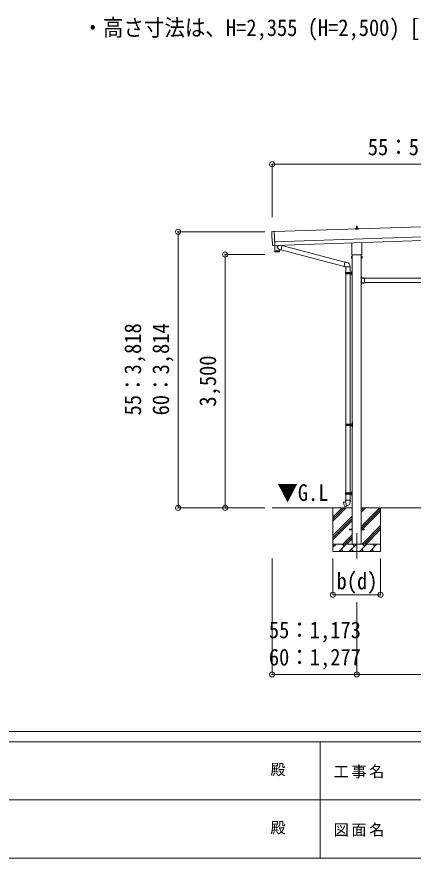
# Model space of a CAD drawing. Units: millimetres at full size, sheet at 1:70; details may follow other scales. Extents: x -19675 to 19675, y -13580 to 13580.
# Drawn here: x -5245 to 238, y -13580 to -1953 of the extents above; entities that cross this region are included whole.
import ezdxf
from ezdxf.enums import TextEntityAlignment as Align

# ---------------------------------------------------------------- set-up
doc = ezdxf.new("R2010")
doc.units = ezdxf.units.MM
doc.header["$LTSCALE"] = 70
doc.header["$PDMODE"] = 32
doc.header["$PDSIZE"] = 70
doc.linetypes.add('CHAIN1', pattern=[8, 5, -1, 1, -1])
doc.linetypes.add('USER3', pattern=[4, 3, -1])
for name, color, linetype, lineweight in [('0-1_Defpoints', 7, 'CHAIN1', 9), ('0-2_TEXT1', 4, 'Continuous', 9), ('0-3_SHAPE', 7, 'Continuous', 9), ('0-7_PARTS2', 7, 'Continuous', 9), ('0-8_TABLE1', 6, 'Continuous', 9), ('0-9_DIM1', 7, 'Continuous', 9), ('0-D', 7, 'Continuous', 9), ('F-0', 7, 'Continuous', 9)]:
    doc.layers.add(name, color=color, linetype=linetype, lineweight=lineweight)
doc.styles.add('ＭＳ ゴシック', font='')
doc.styles.get('ＭＳ ゴシック').set_extended_font_data('MS Gothic')

msp = doc.modelspace()

# ---------------------------------------------------------------- linework, layer by layer
at = {"layer": '0-1_Defpoints'}
msp.add_line((-541.9, -9089.88), (-541.9, -9438.88), dxfattribs=at)
at = {"layer": '0-2_TEXT1'}
for p, q in [((3699.47, -4741.8), (-1683.54, -4921.23)), ((-1678.88, -5061.15), (3704.13, -4881.72)), ((-560.15, -4886.12), (-560.15, -4878.4)), ((-559.76, -4877.62), (-524.03, -4877.62)), ((-559.38, -4877.43), (-552.66, -4875.8)), ((-552.28, -4875.62), (-531.51, -4875.62)), ((-551.9, -4874.83), (-551.9, -4870.62)), ((-550.9, -4870.62), (-532.9, -4870.62)), ((-547.9, -4870.62), (-547.17, -4847.09)), ((-546.17, -4846.12), (-537.62, -4846.12)), ((-536.62, -4847.09), (-535.9, -4870.62)), ((-531.9, -4874.83), (-531.9, -4870.62)), ((-524.41, -4877.43), (-531.13, -4875.8)), ((-523.65, -4886.12), (-523.65, -4878.4)), ((-1677.21, -5111.12), (3705.8, -4931.69)), ((-523.65, -4886.12), (-560.15, -4886.12)), ((-1696.71, -5115.55), (-1703.64, -5115.41)), ((-610.2, -5230.1), (-610.2, -5075.56)), ((-473.6, -5071), (-473.6, -5230.1)), ((-615.9, -5268.38), (-615.14, -5267.06)), ((-615.9, -5268.38), (-615.9, -5285.38)), ((-615.9, -5285.38), (-615.14, -5286.69)), ((-608.9, -5267.06), (-615.14, -5267.06)), ((-608.9, -5271.97), (-615.14, -5271.97)), ((-608.9, -5281.78), (-615.14, -5281.78)), ((-608.9, -5286.69), (-615.14, -5286.69)), ((-611.9, -5238.88), (-611.9, -5233.38)), ((-473.96, -5242.38), (-609.83, -5242.38)), ((-608.9, -5286.69), (-608.9, -5267.06)), ((-608.9, -5267.68), (-606.4, -5267.68)), ((-606.4, -5286.08), (-608.9, -5286.08)), ((-604.4, -5287.38), (-606.4, -5287.38)), ((-604.4, -5242.38), (-604.4, -9239.88)), ((-479.4, -5242.38), (-479.4, -9239.88)), ((-479.4, -5287.38), (-477.4, -5287.38)), ((-474.9, -5267.68), (-477.4, -5267.68)), ((-477.4, -5286.08), (-474.9, -5286.08)), ((-474.9, -5286.69), (-474.9, -5267.06)), ((-474.9, -5267.06), (-468.66, -5267.06)), ((-474.9, -5271.97), (-468.66, -5271.97)), ((-474.9, -5281.78), (-468.66, -5281.78)), ((-474.9, -5286.69), (-468.66, -5286.69)), ((-471.9, -5233.38), (-471.9, -5238.88)), ((-467.9, -5268.38), (-468.66, -5267.06)), ((-467.9, -5285.38), (-468.66, -5286.69)), ((-467.9, -5268.38), (-467.9, -5285.38)), ((-477.4, -5543.88), (-479.4, -5543.88)), ((-479.4, -5550.88), (-477.4, -5550.88)), ((-479.4, -5556.88), (-477.4, -5556.88)), ((-473.4, -5566.88), (-478.9, -5566.88)), ((-478.9, -5566.88), (-478.9, -5626.88)), ((-477.4, -5543.88), (-477.4, -5563.88)), ((-476.89, -5547.98), (-477.4, -5547.98)), ((-437.4, -5563.88), (-477.4, -5563.88)), ((-477.4, -5567.88), (-477.4, -5625.88)), ((-440.5, -5563.37), (-440.5, -5563.88)), ((-437.4, -5563.88), (-437.4, -5629.88)), ((-437.4, -5566.88), (2453.6, -5566.88)), ((-479.4, -5636.88), (-477.4, -5636.88)), ((-479.4, -5642.88), (-477.4, -5642.88)), ((-477.4, -5649.88), (-479.4, -5649.88)), ((-473.4, -5626.88), (-478.9, -5626.88)), ((-477.4, -5627.88), (-473.4, -5627.88)), ((-477.4, -5629.88), (-477.4, -5649.88)), ((-437.4, -5629.88), (-477.4, -5629.88)), ((-476.89, -5633.98), (-477.4, -5633.98)), ((-440.5, -5630.39), (-440.5, -5629.88)), ((-437.4, -5626.88), (2453.6, -5626.88)), ((-641.9, -9035.38), (-604.4, -9035.38)), ((-641.9, -9044.38), (-641.9, -9035.38)), ((-641.9, -9044.38), (-604.4, -9044.38)), ((-479.4, -9035.38), (-441.9, -9035.38)), ((-479.4, -9044.38), (-441.9, -9044.38)), ((-441.9, -9044.38), (-441.9, -9035.38))]:
    msp.add_line(p, q, dxfattribs=at)
for points in [[(-1715.21, -4918.85), (-1683.71, -4916.14), (-1677.12, -5113.89)], [(-1706.57, -5112.52), (-1708.14, -5065.52), (-1708.74, -5065.54)], [(-1695.97, -5115.25), (-1695.33, -5114.59), (-1677.09, -5114.89)], [(-606.4, -5287.38), (-606.4, -5266.38), (-604.4, -5266.38)], [(-477.4, -5287.38), (-477.4, -5266.38), (-479.4, -5266.38)], [(-476.89, -5547.98), (-476.89, -5559.78), (-477.4, -5559.78)], [(-477.4, -5567.88), (-473.4, -5567.88), (-473.4, -5565.88), (-477.4, -5565.88)], [(-440.5, -5563.37), (-452.3, -5563.37), (-452.3, -5563.88)], [(-477.4, -5625.88), (-473.4, -5625.88), (-473.4, -5627.88)], [(-476.89, -5633.98), (-476.89, -5645.78), (-477.4, -5645.78)], [(-440.5, -5630.39), (-452.3, -5630.39), (-452.3, -5629.88)]]:
    msp.add_lwpolyline(points, dxfattribs=at)
at = {"layer": '0-2_TEXT1', "linetype": 'USER3'}
for points in [[(-474.79, -5551.38), (-477.56, -5552.73), (-478.17, -5553.88)], [(-474.79, -5556.38), (-477.56, -5555.02), (-478.17, -5553.88)], [(-448.9, -5561.27), (-447.54, -5564.04), (-446.4, -5564.65)], [(-443.9, -5561.27), (-445.25, -5564.04), (-446.4, -5564.65)], [(-474.79, -5637.38), (-477.56, -5638.73), (-478.17, -5639.88)], [(-474.79, -5642.38), (-477.56, -5641.02), (-478.17, -5639.88)], [(-448.9, -5632.49), (-447.54, -5629.71), (-446.4, -5629.1)], [(-443.9, -5632.49), (-445.25, -5629.71), (-446.4, -5629.1)]]:
    msp.add_lwpolyline(points, dxfattribs=at)
at = {"layer": '0-2_TEXT1'}
for centre, radius, start, end in [((-559.15, -4878.4), 1, 103.62699, 180), ((-552.9, -4874.83), 1, 283.62699, 0), ((-547.81, -4871.25), 4.13, 90, 171.17633), ((-550.9, -4871.62), 1, 90, 180), ((-546.17, -4847.12), 1, 90, 178.60509), ((-538.56, -4870.62), 4.83, 133.60282, 180), ((-545.23, -4870.62), 4.83, 0, 46.39718), ((-537.62, -4847.12), 1, 1.39491, 90), ((-535.98, -4871.25), 4.13, 8.82367, 90), ((-532.9, -4871.62), 1, 0, 90), ((-530.9, -4874.83), 1, 180, 256.37301), ((-524.65, -4878.4), 1, 0, 76.37301), ((-607.9, -5233.38), 4, 125.09963, 180), ((-475.9, -5233.38), 4, 0, 54.90037), ((-599.66, -5276.88), 16.24, 162.41205, 197.58795), ((-611.55, -5269.52), 4.34, 145.61575, 214.38425), ((-611.55, -5284.24), 4.34, 145.61575, 214.38425), ((-607.9, -5238.88), 4, 180, 194.47751), ((-607.9, -5238.88), 4, 194.47751, 241.04498), ((-475.9, -5238.88), 4, 298.95502, 345.52249), ((-475.9, -5238.88), 4, 345.52249, 0), ((-484.14, -5276.88), 16.24, 342.41205, 17.58795), ((-472.24, -5269.52), 4.34, 325.61575, 34.38425), ((-472.24, -5284.24), 4.34, 325.61575, 34.38425), ((-477.4, -5563.88), 2, 180, 270), ((-482.63, -5553.88), 8.23, 314.2189, 45.7811), ((-446.4, -5569.11), 8.23, 44.2189, 135.7811), ((-477.4, -5629.88), 2, 90, 180), ((-482.63, -5639.88), 8.23, 314.2189, 45.7811), ((-446.4, -5624.64), 8.23, 224.2189, 315.7811)]:
    msp.add_arc(centre, radius, start, end, dxfattribs=at)
for centre, major_axis, ratio, start_param, end_param in [((-1714.95, -4921.84), (-3, -0.1), 0.99863, 4.76474886, 6.29798167), ((-6475.82, -5151), (4760.73, 158.69), 0.99863, 6.26869281, 6.29798167), ((-1708.89, -5061.14), (-4.4, -0.15), 0.99863, 6.26869281, 7.85398163), ((-1703.57, -5112.41), (-2.11, -2.14), 0.9974, 5.52523108, 7.04113953), ((-1696.69, -5114.54), (-0.704, -0.714), 0.9974, 0.75795422, 1.57079633)]:
    msp.add_ellipse(centre, major_axis=major_axis, ratio=ratio, start_param=start_param, end_param=end_param, dxfattribs=at)
at = {"layer": '0-3_SHAPE'}
for p, q in [((-604.4, -8739.88), (-1714.54, -8739.88)), ((-871.9, -8739.88), (-871.9, -9339.88)), ((-871.9, -8924.93), (-686.85, -8739.88)), ((-871.9, -8896.64), (-715.13, -8739.88)), ((-871.9, -8868.36), (-743.41, -8739.88)), ((2495.6, -8739.88), (-479.4, -8739.88)), ((-479.4, -8994.98), (-224.3, -8739.88)), ((-479.4, -8796.99), (-422.29, -8739.88)), ((-479.4, -8768.7), (-450.57, -8739.88)), ((-479.4, -9023.26), (-211.9, -8755.76)), ((-479.4, -9051.54), (-211.9, -8784.04)), ((-211.9, -8739.88), (-211.9, -9339.88)), ((-871.9, -9122.92), (-604.4, -8855.42)), ((-871.9, -9151.2), (-604.4, -8883.7)), ((-871.9, -9179.49), (-604.4, -8911.99)), ((-469.74, -9239.88), (-211.9, -8982.03)), ((-441.46, -9239.88), (-211.9, -9010.32)), ((-413.17, -9239.88), (-211.9, -9038.6)), ((-734.3, -9239.88), (-604.4, -9109.98)), ((-706.01, -9239.88), (-604.4, -9138.26)), ((-677.73, -9239.88), (-604.4, -9166.54)), ((-871.9, -9239.88), (-211.9, -9239.88)), ((-871.9, -9282.77), (-829, -9239.88)), ((-857.56, -9268.43), (-871.9, -9254.09)), ((-787.58, -9339.88), (-687.58, -9239.88)), ((-716.14, -9268.43), (-744.69, -9239.88)), ((-646.16, -9339.88), (-546.16, -9239.88)), ((-574.71, -9268.43), (-603.27, -9239.88)), ((-504.74, -9339.88), (-404.74, -9239.88)), ((-433.29, -9268.43), (-461.85, -9239.88)), ((-363.32, -9339.88), (-263.32, -9239.88)), ((-291.87, -9268.43), (-320.43, -9239.88)), ((-215.18, -9239.88), (-211.9, -9236.59)), ((-211.9, -9339.88), (-871.9, -9339.88)), ((-759.03, -9311.32), (-730.48, -9339.88)), ((-617.61, -9311.32), (-589.05, -9339.88)), ((-476.19, -9311.32), (-447.63, -9339.88)), ((-334.76, -9311.32), (-306.21, -9339.88))]:
    msp.add_line(p, q, dxfattribs=at)
at = {"layer": '0-8_TABLE1'}
for p, q in [((-1714.54, -3990.76), (-1714.54, -4722.15)), ((-1714.54, -3990.76), (3735.13, -3990.76)), ((-3014.54, -4922.26), (-1814.54, -4922.26)), ((-3014.54, -4922.26), (-3014.54, -8739.88)), ((-2364.54, -5239.88), (-1814.54, -5239.88)), ((-2364.54, -5239.88), (-2364.54, -8739.88)), ((-3014.54, -8739.88), (-1814.54, -8739.88)), ((-1714.54, -11040.88), (-1714.54, -9438.88)), ((-871.9, -9938.88), (-871.9, -9438.88)), ((-211.9, -9938.88), (-211.9, -9438.88)), ((-871.9, -9938.88), (-211.9, -9938.88)), ((-541.9, -11040.88), (-541.9, -10040.88)), ((-541.9, -11040.88), (-1714.54, -11040.88))]:
    msp.add_line(p, q, dxfattribs=at)
msp.add_lwpolyline([(-541.9, -11040.88), (2558.1, -11040.88), (3735.13, -11040.88)], dxfattribs=at)
for p in [(-1714.54, -3990.76), (-3014.54, -4922.26), (-2364.54, -5239.88), (-3014.54, -8739.88), (-2364.54, -8739.88), (-871.9, -9938.88), (-211.9, -9938.88), (-1714.54, -11040.88), (-541.9, -11040.88)]:
    msp.add_point(p, dxfattribs=at)
at = {"layer": '0-9_DIM1'}
for p, q in [((-1677.12, -5113.89), (-1677.09, -5114.89)), ((-1615.79, -5109.08), (-1643.01, -5132.11)), ((-1578.1, -5112.37), (-1604.02, -5108.68)), ((-1578.1, -5112.37), (-1587.07, -5175.43)), ((-1577.87, -5114.27), (-705.77, -5343.13)), ((-1675.08, -5187.09), (-1674.42, -5200.13)), ((-1613.81, -5201.06), (-1671.32, -5202.98)), ((-1670.62, -5185.95), (-1670.56, -5186.94)), ((-1611.55, -5171.95), (-1643.04, -5139.44)), ((-1615.65, -5184.11), (-1615.63, -5185.11)), ((-1611.55, -5171.95), (-1587.07, -5175.43)), ((-1611.55, -5171.95), (-1611.15, -5183.96)), ((-1587.3, -5173.53), (-716.19, -5402.22)), ((-705.45, -5341.31), (-716.51, -5404.04)), ((-705.45, -5341.31), (-704.3, -5339.33)), ((-705.45, -5341.31), (-685.81, -5345.12)), ((-704.3, -5339.33), (-700.74, -5339.95)), ((-700.74, -5339.95), (-700.33, -5342.3)), ((-685.81, -5345.12), (-684.13, -5346.75)), ((-684.13, -5346.75), (-682.01, -5347.2)), ((-716.51, -5404.04), (-716.11, -5406.29)), ((-716.51, -5404.04), (-696.75, -5407.17)), ((-716.11, -5406.29), (-712.55, -5406.92)), ((-712.55, -5406.92), (-711.36, -5404.86)), ((-696.75, -5407.17), (-694.55, -5406.19)), ((-634.25, -5406.58), (-695.43, -5406.58)), ((-694.4, -5406.58), (-694.4, -5485.88)), ((-634.4, -5406.58), (-634.4, -5485.88)), ((-608.4, -5462.88), (-605.4, -5461.38)), ((-608.4, -5462.88), (-608.4, -5526.88)), ((-605.4, -5461.38), (-605.4, -5528.38)), ((-605.4, -5461.38), (-604.4, -5461.38)), ((-604.4, -5461.38), (-604.4, -5528.38)), ((-697.4, -5487.88), (-647.06, -5487.88)), ((-697.4, -5501.88), (-647.06, -5501.88)), ((-696.4, -5485.88), (-610.4, -5485.88)), ((-696.4, -5485.88), (-696.4, -5487.88)), ((-696.4, -5503.88), (-696.4, -5501.88)), ((-696.4, -5503.88), (-610.4, -5503.88)), ((-694.4, -5503.88), (-694.4, -7580.88)), ((-637.4, -5485.88), (-637.4, -5490.38)), ((-637.4, -5490.38), (-635.4, -5490.38)), ((-637.4, -5503.88), (-637.4, -5499.38)), ((-637.4, -5499.38), (-635.4, -5499.38)), ((-635.4, -5490.38), (-635.4, -5499.38)), ((-634.4, -5503.88), (-634.4, -7580.88)), ((-629.4, -5485.88), (-629.4, -5503.88)), ((-629.4, -5490.38), (-626.4, -5490.38)), ((-629.4, -5499.38), (-626.4, -5499.38)), ((-626.4, -5490.38), (-626.4, -5499.38)), ((-610.7, -5468.73), (-608.65, -5469.73)), ((-610.7, -5516.73), (-608.65, -5517.73)), ((-609.43, -5466.73), (-608.8, -5466.73)), ((-609.43, -5466.73), (-609.43, -5475.03)), ((-609.43, -5475.03), (-608.8, -5475.03)), ((-609.43, -5514.73), (-608.8, -5514.73)), ((-609.43, -5514.73), (-609.43, -5523.03)), ((-609.43, -5523.03), (-608.8, -5523.03)), ((-608.8, -5466.73), (-608.4, -5467.13)), ((-608.8, -5514.73), (-608.8, -5523.03)), ((-608.8, -5514.73), (-608.4, -5515.13)), ((-608.8, -5523.03), (-608.4, -5522.63)), ((-608.65, -5469.73), (-608.04, -5470.88)), ((-608.65, -5517.73), (-608.04, -5518.88)), ((-608.4, -5526.88), (-605.4, -5528.38)), ((-605.4, -5528.38), (-604.4, -5528.38)), ((-605.9, -7557.88), (-602.9, -7556.38)), ((-602.9, -7556.38), (-602.9, -7623.38)), ((-602.9, -7556.38), (-601.9, -7556.38)), ((-601.9, -7556.38), (-601.9, -7623.38)), ((-694.9, -7582.88), (-644.56, -7582.88)), ((-694.9, -7596.88), (-644.56, -7596.88)), ((-694.4, -7598.87), (-694.4, -8530.88)), ((-693.9, -7580.88), (-607.9, -7580.88)), ((-693.9, -7580.88), (-693.9, -7582.88)), ((-693.9, -7598.88), (-693.9, -7596.88)), ((-693.9, -7598.88), (-607.9, -7598.88)), ((-634.9, -7580.88), (-634.9, -7585.38)), ((-634.9, -7585.38), (-632.9, -7585.38)), ((-634.9, -7598.88), (-634.9, -7594.38)), ((-634.9, -7594.38), (-632.9, -7594.38)), ((-634.4, -7598.87), (-634.4, -8530.88)), ((-632.9, -7585.38), (-632.9, -7594.38)), ((-626.9, -7580.88), (-626.9, -7598.88)), ((-626.9, -7585.38), (-623.9, -7585.38)), ((-626.9, -7594.38), (-623.9, -7594.38)), ((-623.9, -7585.38), (-623.9, -7594.38)), ((-608.2, -7563.73), (-606.15, -7564.73)), ((-608.2, -7611.73), (-606.15, -7612.73)), ((-606.93, -7561.73), (-606.3, -7561.73)), ((-606.93, -7561.73), (-606.93, -7570.03)), ((-606.93, -7570.03), (-606.3, -7570.03)), ((-606.93, -7609.73), (-606.3, -7609.73)), ((-606.93, -7609.73), (-606.93, -7618.03)), ((-606.93, -7618.03), (-606.3, -7618.03)), ((-606.3, -7561.73), (-605.9, -7562.13)), ((-606.3, -7609.73), (-606.3, -7618.03)), ((-606.3, -7609.73), (-605.9, -7610.13)), ((-606.3, -7618.03), (-605.9, -7617.63)), ((-606.15, -7564.73), (-605.54, -7565.88)), ((-606.15, -7612.73), (-605.54, -7613.88)), ((-605.9, -7557.88), (-605.9, -7621.88)), ((-605.9, -7621.88), (-602.9, -7623.38)), ((-602.9, -7623.38), (-601.9, -7623.38)), ((-697.4, -8532.88), (-647.06, -8532.88)), ((-697.4, -8546.88), (-647.06, -8546.88)), ((-696.4, -8530.88), (-610.4, -8530.88)), ((-696.4, -8530.88), (-696.4, -8532.88)), ((-696.4, -8548.88), (-696.4, -8546.88)), ((-696.4, -8548.88), (-610.4, -8548.88)), ((-694.4, -8548.88), (-694.4, -8633.8)), ((-637.4, -8530.88), (-637.4, -8535.38)), ((-637.4, -8535.38), (-635.4, -8535.38)), ((-637.4, -8548.88), (-637.4, -8544.38)), ((-637.4, -8544.38), (-635.4, -8544.38)), ((-635.4, -8535.38), (-635.4, -8544.38)), ((-634.4, -8548.88), (-634.4, -8633.8)), ((-629.4, -8530.88), (-629.4, -8548.88)), ((-629.4, -8535.38), (-626.4, -8535.38)), ((-629.4, -8544.38), (-626.4, -8544.38)), ((-626.4, -8535.38), (-626.4, -8544.38)), ((-610.7, -8513.73), (-608.65, -8514.73)), ((-610.7, -8561.73), (-608.65, -8562.73)), ((-609.43, -8511.73), (-608.8, -8511.73)), ((-609.43, -8511.73), (-609.43, -8520.03)), ((-609.43, -8520.03), (-608.8, -8520.03)), ((-609.43, -8559.73), (-608.8, -8559.73)), ((-609.43, -8559.73), (-609.43, -8568.03)), ((-609.43, -8568.03), (-608.8, -8568.03)), ((-608.8, -8511.73), (-608.4, -8512.13)), ((-608.8, -8559.73), (-608.8, -8568.03)), ((-608.8, -8559.73), (-608.4, -8560.13)), ((-608.8, -8568.03), (-608.4, -8567.63)), ((-608.65, -8514.73), (-608.04, -8515.88)), ((-608.65, -8562.73), (-608.04, -8563.88)), ((-608.4, -8507.88), (-605.4, -8506.38)), ((-608.4, -8507.88), (-608.4, -8571.88)), ((-608.4, -8571.88), (-605.4, -8573.38)), ((-605.4, -8506.38), (-605.4, -8573.38)), ((-605.4, -8506.38), (-604.4, -8506.38)), ((-605.4, -8573.38), (-604.4, -8573.38)), ((-604.4, -8506.38), (-604.4, -8573.38)), ((-722.86, -8662.26), (-723.67, -8663.43)), ((-723.67, -8663.43), (-714.05, -8717.98)), ((-694.99, -8657.01), (-722.86, -8662.26)), ((-710.12, -8659.65), (-710.33, -8659.9)), ((-700.02, -8716.9), (-700.3, -8716.74)), ((-696.25, -8633.8), (-698.4, -8634.59)), ((-698.4, -8634.59), (-698.4, -8638.2)), ((-698.4, -8638.2), (-696.16, -8639.02)), ((-632.55, -8633.8), (-696.25, -8633.8)), ((-696.25, -8633.8), (-695.9, -8653.8)), ((-695.9, -8653.8), (-694.55, -8655.8)), ((-684.63, -8714.3), (-694.77, -8656.83)), ((-694.74, -8656.01), (-694.74, -8656.71)), ((-694.55, -8655.8), (-694.58, -8655.81)), ((-684.33, -8715.06), (-684.57, -8714.4)), ((-634.21, -8655.75), (-634.28, -8657.91)), ((-632.9, -8653.8), (-634.21, -8655.75)), ((-632.55, -8633.8), (-632.9, -8653.8)), ((-630.4, -8638.2), (-632.64, -8639.02)), ((-632.55, -8633.8), (-630.4, -8634.59)), ((-630.4, -8634.59), (-630.4, -8638.2))]:
    msp.add_line(p, q, dxfattribs=at)
for points in [[(-1677.49, -5114.89), (-1675.11, -5186.1), (-1611.15, -5183.96)], [(-1610.91, -5198.02), (-1611.12, -5184.96), (-1675.08, -5187.09)], [(-610.7, -5473.02), (-608.65, -5472.03), (-608.04, -5470.88)], [(-610.7, -5521.02), (-608.65, -5520.03), (-608.04, -5518.88)], [(-608.8, -5466.73), (-608.8, -5475.03), (-608.4, -5474.63)], [(-608.2, -7568.02), (-606.15, -7567.03), (-605.54, -7565.88)], [(-608.2, -7616.02), (-606.15, -7615.03), (-605.54, -7613.88)], [(-606.3, -7561.73), (-606.3, -7570.03), (-605.9, -7569.63)], [(-610.7, -8518.02), (-608.65, -8517.03), (-608.04, -8515.88)], [(-610.7, -8566.02), (-608.65, -8565.03), (-608.04, -8563.88)], [(-608.8, -8511.73), (-608.8, -8520.03), (-608.4, -8519.63)], [(-684.9, -8714.21), (-712.89, -8718.81), (-714.05, -8717.98)], [(-707.87, -8659.43), (-708.15, -8659.28), (-710.12, -8659.65)], [(-697.84, -8716.33), (-698.05, -8716.57), (-700.02, -8716.9)]]:
    msp.add_lwpolyline(points, dxfattribs=at)
for centre, radius, start, end in [((-1671.42, -5199.98), 3, 182.90915, 271.95747), ((-1639.63, -5135.79), 5, 132.56466, 226.88314), ((-1613.91, -5198.06), 3, 271.90915, 0.90915), ((-694.55, -5406.19), 60.3, 359.62495, 78), ((-648.65, -5494.88), 49.25, 171.82876, 180.00002), ((-648.65, -5494.88), 49.25, 180.00002, 188.17127), ((-647.06, -5485.88), 2, 270, 359.99998), ((-647.06, -5503.88), 2, 0.00005, 90.00004), ((-605.1, -5470.88), 6, 136.21765, 223.78235), ((-605.1, -5518.88), 6, 136.21765, 223.78235), ((-610.4, -5483.88), 2, 270, 359.99998), ((-610.4, -5505.88), 2, 0.00005, 90.00004), ((-646.15, -7589.88), 49.25, 171.82876, 180.00002), ((-646.15, -7589.88), 49.25, 180.00002, 188.17127), ((-644.56, -7580.88), 2, 270, 359.99998), ((-644.56, -7598.88), 2, 0.00005, 90.00004), ((-602.6, -7565.88), 6, 136.21765, 223.78235), ((-602.6, -7613.88), 6, 136.21765, 223.78235), ((-607.9, -7578.88), 2, 270, 359.99998), ((-607.9, -7600.88), 2, 0.00005, 90.00004), ((-648.65, -8539.88), 49.25, 171.82876, 180.00002), ((-648.65, -8539.88), 49.25, 180.00002, 188.17127), ((-647.06, -8530.88), 2, 270, 359.99998), ((-647.06, -8548.88), 2, 0.00005, 90.00004), ((-605.1, -8515.88), 6, 136.21765, 223.78235), ((-605.1, -8563.88), 6, 136.21765, 223.78235), ((-610.4, -8528.88), 2, 270, 359.99998), ((-610.4, -8550.88), 2, 0.00005, 90.00004), ((-695.04, -8656.71), 0.3, 280.66842, 0), ((-694.54, -8656.01), 0.2, 100, 180), ((-684.85, -8714.5), 0.3, 20, 99.33158), ((-684.14, -8715), 0.2, 200, 279.96938), ((-694.55, -8655.8), 60.3, 279.96938, 358)]:
    msp.add_arc(centre, radius, start, end, dxfattribs=at)
at = {"layer": 'F-0', "color": 5, "lineweight": 5}
for p, q in [((-19674.8, -11830), (18685.2, -11830)), ((-19674.8, -11970), (12462.77, -11970)), ((-1047.24, -11970), (-1047.24, -13580)), ((-8047.24, -12775), (6302.76, -12775)), ((-19674.8, -13580), (18685.2, -13580))]:
    msp.add_line(p, q, dxfattribs=at)

# ---------------------------------------------------------------- texts
at = {"layer": '0-7_PARTS2', "style": 'ＭＳ ゴシック', "width": 0.9}
msp.add_text('▼G.L', height=230.9, dxfattribs=at).set_placement((-1641.28, -8712.66), align=Align.BOTTOM_LEFT)
at = {"layer": '0-8_TABLE1', "color": 7, "style": 'ＭＳ ゴシック', "width": 0.9}
for s, p in [('55：5,450\u300060：5,960', (-389.7, -3935.76)), ('b(d)', (-821.9, -9933.88)), ('55：1,173', (-1758.22, -10609.84)), ('60：1,277', (-1758.22, -10985.88))]:
    msp.add_text(s, height=230.9, dxfattribs=at).set_placement(p, align=Align.BOTTOM_LEFT)
for s, p in [('55：3,818', (-3456.61, -7461.07)), ('60：3,814', (-3069.54, -7461.07)), ('3,500', (-2419.54, -7339.88))]:
    msp.add_text(s, height=230.9, rotation=90, dxfattribs=at).set_placement(p, align=Align.BOTTOM_LEFT)
at = {"layer": '0-D', "style": 'ＭＳ ゴシック', "width": 0.9}
msp.add_text('・高さ寸法は、H=2,355 (H=2,500) [H=3,000]を示す。', height=230.9, dxfattribs=at).set_placement((-4337.05, -2287.34), align=Align.BOTTOM_LEFT)
at = {"layer": 'F-0', "style": 'ＭＳ ゴシック'}
for p in [(-1737.23, -12477.5), (-1737.23, -13282.5)]:
    msp.add_text('殿', height=154, dxfattribs=at).set_placement(p, align=Align.BOTTOM_LEFT)
at = {"layer": 'F-0', "char_height": 154, "attachment_point": 7, "style": 'ＭＳ ゴシック'}
for s, insert in [('\\T1.17;工事名', (-862.66, -12477.5)), ('\\T1.17;図面名', (-862.66, -13282.5))]:
    msp.add_mtext(s, dxfattribs=dict(at, insert=insert))

doc.saveas('drawing.dxf')
